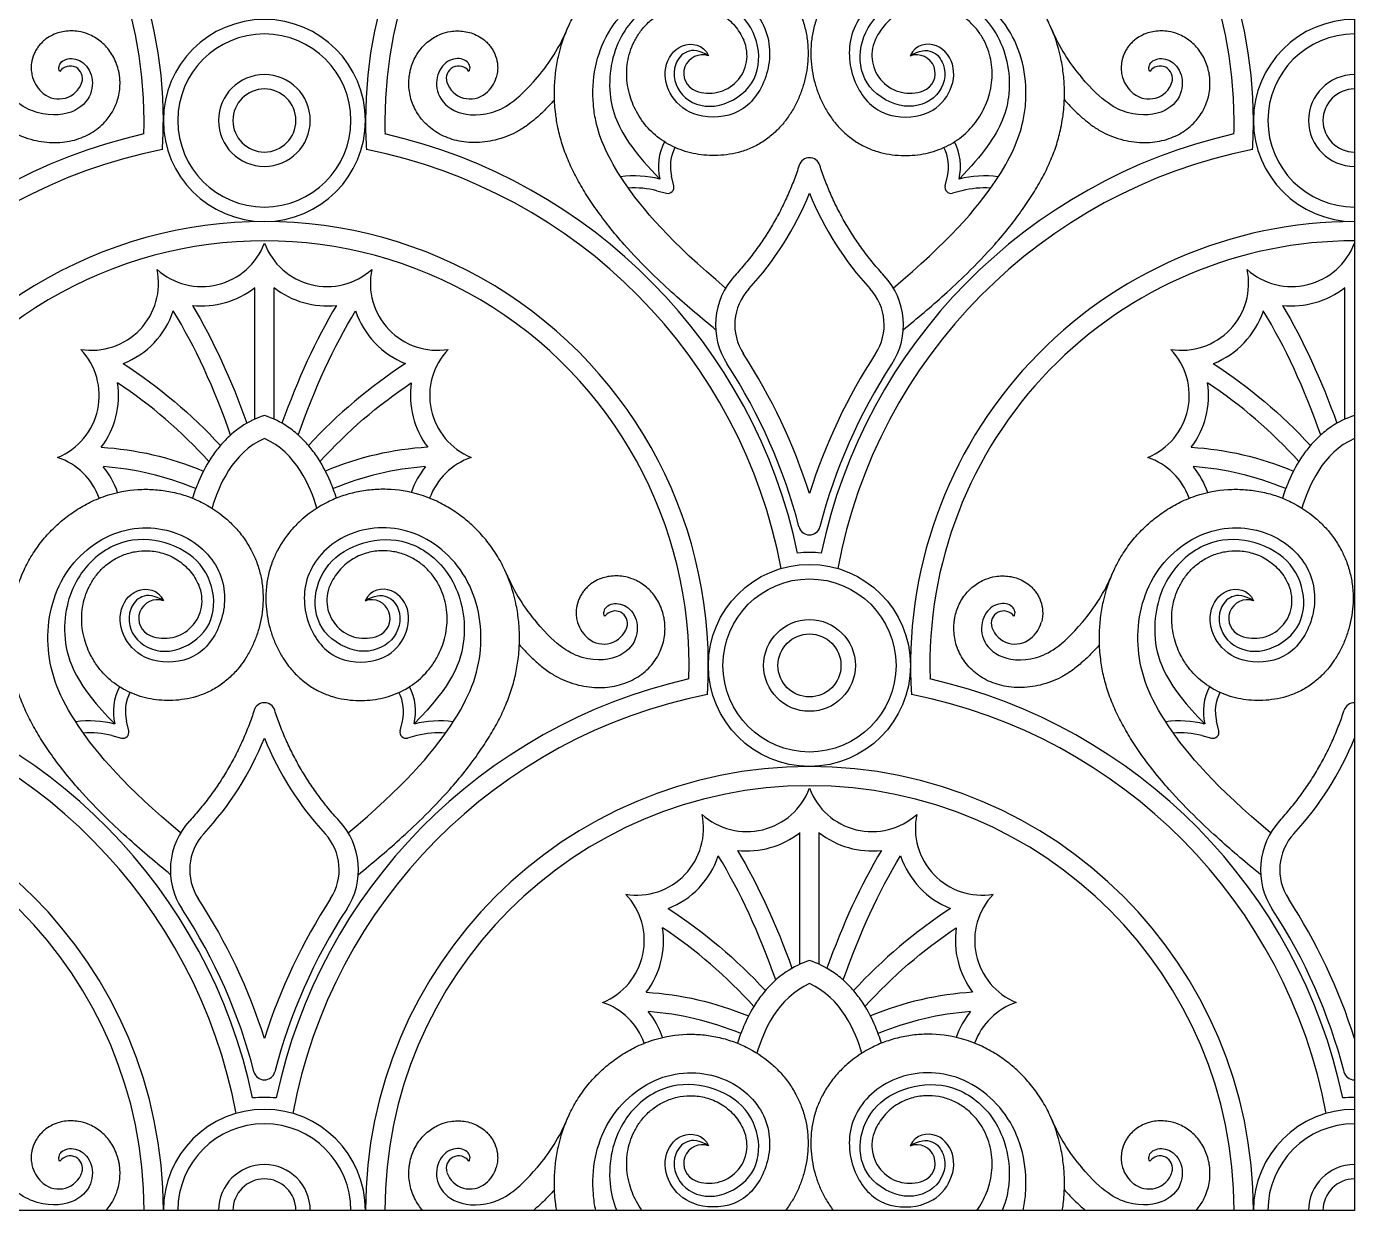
# Model space of a CAD drawing. Header units: millimetres. Extents: x -100 to 543, y -110 to 100.
# Drawn here: x 198.1 to 316.5, y -97.2 to 8.4 of the extents above; entities that cross this region are included whole.
import ezdxf

# ---------------------------------------------------------------- set-up
doc = ezdxf.new("R2010")
doc.units = ezdxf.units.MM
doc.header["$MEASUREMENT"] = 0
doc.layers.add('Layer 03', color=5, linetype='Continuous')

msp = doc.modelspace()

# ---------------------------------------------------------------- linework, layer by layer
at = {"layer": 'Layer 03'}
for p, q in [((316.48, 97.2), (316.48, 0)), ((316.48, 0), (316.48, -97.2)), ((255.78, -5.83), (255.57, -4.97)), ((279.98, -5.83), (280.18, -4.97)), ((254.27, -6.26), (255.13, -6.48)), ((281.48, -6.26), (280.63, -6.48)), ((218.42, -26.64), (218.42, -14.91)), ((220.13, -26.64), (220.13, -14.91)), ((315.62, -26.64), (315.62, -14.91)), ((207.18, -54.43), (206.97, -53.57)), ((231.37, -54.43), (231.58, -53.57)), ((304.38, -54.43), (304.17, -53.57)), ((205.67, -54.86), (206.52, -55.08)), ((232.88, -54.86), (232.03, -55.08)), ((302.87, -54.86), (303.73, -55.08)), ((267.02, -75.24), (267.02, -63.51)), ((268.73, -75.24), (268.73, -63.51)), ((316.48, -97.2), (122.07, -97.2))]:
    msp.add_line(p, q, dxfattribs=at)
for radius in [9.01, 7.72, 4.09, 2.81]:
    msp.add_circle((267.88, -48.6), radius, dxfattribs=at)
for centre, radius, start, end in [((170.67, 0), 39.59, 360, 180), ((267.88, 0), 39.59, 0, 180), ((170.67, 0), 37.87, 360, 180), ((267.88, 0), 37.87, 360, 180), ((219.27, 0), 9.01, 360, 180), ((316.48, 0), 9.01, 90, 180), ((219.27, 0), 7.72, 0, 180), ((231.21, 14.5), 16.35, 319.393, 336.9785), ((258.94, 5.8), 3.37, 249.0726, 23.7495), ((276.82, 5.8), 3.37, 156.2505, 290.9274), ((304.54, 14.5), 16.35, 203.0215, 220.607), ((316.48, 0), 7.72, 90, 180), ((201.95, 3.75), 1.11, 341.4328, 145.2913), ((236.6, 3.75), 1.11, 34.7087, 198.5672), ((258.33, 4.2), 1.66, 70.6077, 249.0726), ((277.43, 4.2), 1.66, 290.9274, 109.3923), ((299.15, 3.75), 1.11, 341.4328, 145.2913), ((201.4, 4.67), 2.92, 196.6156, 230.7591), ((219.27, 0), 4.09, 0, 180), ((237.15, 4.67), 2.92, 309.2409, 343.3844), ((298.6, 4.67), 2.92, 196.6156, 230.7591), ((316.48, 0), 4.09, 90, 180), ((200.93, 4.1), 2.18, 230.7595, 341.4328), ((219.27, 0), 2.81, 0, 180), ((237.62, 4.1), 2.18, 198.5672, 309.2405), ((298.14, 4.1), 2.18, 230.7595, 341.4328), ((316.48, 0), 2.81, 90, 180), ((170.67, 0), 37.87, 358.1801, 0), ((170.67, 0), 39.59, 356.2241, 0), ((219.27, 0), 9.01, 180, 0), ((219.27, 0), 9.01, 180, 360), ((219.27, 0), 7.72, 180, 0), ((219.27, 0), 4.09, 180, 0), ((267.88, 0), 37.87, 358.1801, 0), ((267.88, 0), 39.59, 356.2241, 0), ((316.48, 0), 9.01, 180, 270), ((316.48, 0), 7.72, 180, 270), ((316.48, 0), 4.09, 180, 270), ((219.27, 0), 2.81, 180, 0), ((267.88, 0), 39.59, 180, 183.7759), ((267.88, 0), 37.87, 180, 181.8199), ((316.48, 0), 2.81, 180, 270), ((219.27, -48.6), 48.6, 102.7735, 168.0919), ((219.27, -48.6), 48.6, 11.9081, 77.2265), ((259.19, -4.11), 4.79, 152.5085, 193.3989), ((316.48, -48.6), 48.6, 102.7735, 168.0919), ((276.56, -4.11), 4.79, 346.6011, 27.4915), ((219.27, -48.6), 46.89, 101.1868, 169.3681), ((219.27, -48.6), 46.89, 10.6319, 78.8132), ((259.19, -4.11), 3.72, 152.7523, 193.3989), ((267.88, -4.29), 0.965, 17.7903, 162.2097), ((316.48, -48.6), 46.89, 101.1868, 169.3681), ((276.56, -4.11), 3.72, 346.6011, 27.2477), ((252.23, -14.46), 9.52, 76.0109, 97.1879), ((255.26, -5.96), 0.536, 256.0109, 13.3989), ((280.5, -5.96), 0.536, 166.6011, 283.9891), ((283.52, -14.46), 9.52, 82.8121, 103.9891), ((252.23, -14.46), 8.45, 76.0109, 93.4214), ((241.77, 4.09), 28.17, 317.2915, 337.9415), ((293.99, 4.09), 28.17, 202.0585, 222.7085), ((283.52, -14.46), 8.45, 86.5786, 103.9891), ((219.27, -48.6), 39.59, 356.2241, 183.7759), ((316.48, -48.6), 39.59, 90, 183.7759), ((219.27, -48.6), 37.87, 358.1801, 181.8199), ((213.69, -8.85), 5.96, 228.0341, 339.4726), ((224.86, -8.85), 5.96, 200.5274, 311.9659), ((316.48, -48.6), 37.87, 90, 181.8199), ((310.89, -8.85), 5.96, 228.0341, 339.4726), ((203.87, -14.53), 5.96, 260.5847, 12.0232), ((234.68, -14.53), 5.96, 167.9768, 279.4153), ((265.94, -18.22), 6.44, 137.2915, 213.0705), ((269.82, -18.22), 6.44, 326.9295, 42.7085), ((301.08, -14.53), 5.96, 260.5847, 12.0232), ((213.69, -8.85), 7.68, 263.7366, 307.9808), ((224.86, -8.85), 7.68, 232.0192, 276.2634), ((265.94, -18.22), 4.72, 137.2915, 213.0705), ((269.82, -18.22), 4.72, 326.9295, 42.7085), ((310.89, -8.85), 7.68, 263.7366, 307.9808), ((203.87, -14.53), 7.68, 291.522, 341.3608), ((234.68, -14.53), 7.68, 198.6392, 248.478), ((301.08, -14.53), 7.68, 291.522, 341.3608), ((198.58, -24.53), 5.96, 292.2144, 43.653), ((239.97, -24.53), 5.96, 136.347, 247.7856), ((219.27, -48.6), 50.96, 17.5052, 33.0705), ((316.48, -48.6), 50.96, 146.9295, 162.4948), ((295.79, -24.53), 5.96, 292.2144, 43.653), ((219.27, -48.6), 49.25, 14.5446, 33.0705), ((316.48, -48.6), 49.25, 146.9295, 165.4554), ((198.58, -24.53), 7.68, 323.0619, 8.5023), ((239.97, -24.53), 7.68, 171.4977, 216.9381), ((295.79, -24.53), 7.68, 323.0619, 8.5023), ((198.93, -35.7), 5.96, 19.7211, 71.3609), ((239.62, -35.7), 5.96, 108.6391, 160.2789), ((296.14, -35.7), 5.96, 19.7211, 71.3609), ((198.93, -35.7), 7.68, 19.1819, 38.9214), ((239.62, -35.7), 7.68, 141.0786, 160.8181), ((296.14, -35.7), 7.68, 19.1819, 38.9214), ((267.88, -35.99), 0.965, 194.5446, 345.4554), ((267.88, -48.6), 10.08, 84.046, 95.954), ((255.94, -34.1), 16.35, 203.0215, 220.607), ((279.81, -34.1), 16.35, 319.393, 336.9785), ((210.34, -42.81), 3.37, 249.0726, 23.7495), ((228.21, -42.81), 3.37, 156.2505, 290.9274), ((307.54, -42.81), 3.37, 249.0726, 23.7495), ((209.73, -44.4), 1.66, 70.6077, 249.0726), ((228.82, -44.4), 1.66, 290.9274, 109.3923), ((250.55, -44.85), 1.11, 341.4328, 145.2913), ((285.2, -44.85), 1.11, 34.7087, 198.5672), ((306.93, -44.4), 1.66, 70.6077, 249.0726), ((250, -43.94), 2.92, 196.6156, 230.7591), ((285.75, -43.94), 2.92, 309.2409, 343.3844), ((249.53, -44.51), 2.18, 230.7595, 341.4328), ((286.22, -44.51), 2.18, 198.5672, 309.2405), ((170.67, -97.2), 48.6, 11.9081, 77.2265), ((210.59, -52.71), 4.79, 152.5085, 193.3989), ((267.88, -97.2), 48.6, 102.7735, 168.0919), ((227.96, -52.71), 4.79, 346.6011, 27.4915), ((267.88, -97.2), 48.6, 11.9081, 77.2265), ((307.79, -52.71), 4.79, 152.5085, 193.3989), ((170.67, -97.2), 46.89, 10.6319, 78.8132), ((210.59, -52.71), 3.72, 152.7523, 193.3989), ((219.27, -52.89), 0.965, 17.7903, 162.2097), ((267.88, -97.2), 46.89, 101.1868, 169.3681), ((227.96, -52.71), 3.72, 346.6011, 27.2477), ((267.88, -97.2), 46.89, 10.6319, 78.8132), ((307.79, -52.71), 3.72, 152.7523, 193.3989), ((316.48, -52.89), 0.965, 90, 162.2097), ((203.63, -63.06), 9.52, 76.0109, 97.1879), ((206.65, -54.56), 0.536, 256.0109, 13.3989), ((231.9, -54.56), 0.536, 166.6011, 283.9891), ((234.92, -63.06), 9.52, 82.8121, 103.9891), ((300.83, -63.06), 9.52, 76.0109, 97.1879), ((303.86, -54.56), 0.536, 256.0109, 13.3989), ((203.63, -63.06), 8.45, 76.0109, 93.4214), ((193.16, -44.51), 28.17, 317.2915, 337.9415), ((245.39, -44.51), 28.17, 202.0585, 222.7085), ((234.92, -63.06), 8.45, 86.5786, 103.9891), ((300.83, -63.06), 8.45, 76.0109, 93.4214), ((290.37, -44.51), 28.17, 317.2915, 337.9415), ((170.67, -97.2), 39.59, 360, 180), ((267.88, -97.2), 39.59, 0, 180), ((170.67, -97.2), 37.87, 360, 180), ((267.88, -97.2), 37.87, 360, 180), ((262.29, -57.46), 5.96, 228.0341, 339.4726), ((273.46, -57.46), 5.96, 200.5274, 311.9659), ((217.33, -66.82), 6.44, 137.2915, 213.0705), ((221.22, -66.82), 6.44, 326.9295, 42.7085), ((252.47, -63.13), 5.96, 260.5847, 12.0232), ((283.28, -63.13), 5.96, 167.9768, 279.4153), ((314.54, -66.82), 6.44, 137.2915, 213.0705), ((217.33, -66.82), 4.72, 137.2915, 213.0705), ((221.22, -66.82), 4.72, 326.9295, 42.7085), ((262.29, -57.46), 7.68, 263.7366, 307.9808), ((273.46, -57.46), 7.68, 232.0192, 276.2634), ((314.54, -66.82), 4.72, 137.2915, 213.0705), ((252.47, -63.13), 7.68, 291.522, 341.3608), ((283.28, -63.13), 7.68, 198.6392, 248.478), ((170.67, -97.2), 50.96, 17.5052, 33.0705), ((267.88, -97.2), 50.96, 146.9295, 162.4948), ((247.19, -73.13), 5.96, 292.2144, 43.653), ((288.57, -73.13), 5.96, 136.347, 247.7856), ((267.88, -97.2), 50.96, 17.5052, 33.0705), ((170.67, -97.2), 49.25, 14.5446, 33.0705), ((267.88, -97.2), 49.25, 146.9295, 165.4554), ((267.88, -97.2), 49.25, 14.5446, 33.0705), ((247.19, -73.13), 7.68, 323.0619, 8.5023), ((288.57, -73.13), 7.68, 171.4977, 216.9381), ((247.53, -84.3), 5.96, 19.7211, 71.3609), ((288.22, -84.3), 5.96, 108.6391, 160.2789), ((247.53, -84.3), 7.68, 19.1819, 38.9214), ((288.22, -84.3), 7.68, 141.0786, 160.8181), ((219.27, -84.59), 0.965, 194.5446, 345.4554), ((316.48, -84.59), 0.965, 194.5446, 270), ((219.27, -97.2), 10.08, 84.046, 95.954), ((316.48, -97.2), 10.08, 90, 95.954), ((219.27, -97.2), 9.01, 360, 180), ((316.48, -97.2), 9.01, 90, 180), ((219.27, -97.2), 7.72, 0, 180), ((231.21, -82.71), 16.35, 319.393, 336.9785), ((304.54, -82.71), 16.35, 203.0215, 220.607), ((316.48, -97.2), 7.72, 90, 180), ((258.94, -91.41), 3.37, 249.0726, 23.7495), ((276.82, -91.41), 3.37, 156.2505, 290.9274), ((201.95, -93.45), 1.11, 341.4328, 145.2913), ((236.6, -93.45), 1.11, 34.7087, 198.5672), ((258.33, -93), 1.66, 70.6077, 249.0726), ((277.43, -93), 1.66, 290.9274, 109.3923), ((299.15, -93.45), 1.11, 341.4328, 145.2913), ((201.4, -92.54), 2.92, 196.6156, 230.7591), ((219.27, -97.2), 4.09, 0, 180), ((237.15, -92.54), 2.92, 309.2409, 343.3844), ((298.6, -92.54), 2.92, 196.6156, 230.7591), ((316.48, -97.2), 4.09, 90, 180), ((200.93, -93.11), 2.18, 230.7595, 341.4328), ((219.27, -97.2), 2.81, 0, 180), ((237.62, -93.11), 2.18, 198.5672, 309.2405), ((298.14, -93.11), 2.18, 230.7595, 341.4328), ((316.48, -97.2), 2.81, 90, 180)]:
    msp.add_arc(centre, radius, start, end, dxfattribs=at)
for points, knots in [([(245.33, 0), (245.3, 0.19), (245.23, 0.65), (245.14, 1.59), (245.12, 2.82), (245.22, 4.27), (245.55, 6.2), (246.18, 8.09), (247.13, 9.86), (248, 11.09), (248.97, 12.17), (250.04, 13.12), (251.2, 13.95), (252.56, 14.71), (254.46, 15.43), (256.44, 15.75), (258.33, 15.69), (259.69, 15.48), (261, 15.12), (262.64, 14.43), (264.1, 13.47), (265.33, 12.28), (266.11, 11.3), (266.72, 10.29), (267.2, 9.23), (267.54, 8.14), (267.74, 6.88), (267.79, 5.29), (267.54, 3.74), (267.09, 2.37), (266.65, 1.38), (266.19, 0.6), (265.86, 0.15), (265.75, 0)], [10.352739, 10.352739, 10.352739, 10.352739, 10.616749, 11.004052, 11.671873, 12.344917, 13.024346, 14.408948, 15.117348, 15.82319, 16.521398, 17.134016, 17.824547, 18.515446, 19.307143, 20.655273, 21.306463, 21.94565, 22.576458, 23.201646, 24.415154, 25.005893, 25.590053, 26.171379, 26.64521, 27.216338, 27.76983, 28.417337, 29.44434, 29.942926, 30.441868, 30.945569, 31.212793, 31.212793, 31.212793, 31.212793]), ([(290.42, 0), (290.46, 0.19), (290.52, 0.65), (290.61, 1.59), (290.64, 2.82), (290.53, 4.27), (290.2, 6.2), (289.58, 8.09), (288.62, 9.86), (287.75, 11.09), (286.78, 12.17), (285.72, 13.12), (284.56, 13.95), (283.19, 14.71), (281.3, 15.43), (279.31, 15.75), (277.42, 15.69), (276.06, 15.48), (274.75, 15.12), (273.12, 14.43), (271.66, 13.47), (270.43, 12.28), (269.64, 11.3), (269.03, 10.29), (268.55, 9.23), (268.21, 8.14), (268.01, 6.88), (267.97, 5.29), (268.21, 3.74), (268.67, 2.37), (269.11, 1.38), (269.57, 0.6), (269.89, 0.15), (270, 0)], [10.352739, 10.352739, 10.352739, 10.352739, 10.616749, 11.004052, 11.671873, 12.344917, 13.024346, 14.408948, 15.117348, 15.82319, 16.521398, 17.134016, 17.824547, 18.515446, 19.307143, 20.655273, 21.306463, 21.94565, 22.576458, 23.201646, 24.415154, 25.005893, 25.590053, 26.171379, 26.64521, 27.216338, 27.76983, 28.417337, 29.44434, 29.942926, 30.441868, 30.945569, 31.212793, 31.212793, 31.212793, 31.212793]), ([(248.82, 0), (248.72, 0.48), (248.33, 3.12), (249.26, 8.24), (254.67, 12.7), (260.87, 12.17), (264.54, 8.32), (264.37, 3.72), (261.84, 0.26), (257.64, 0.16), (255.38, 1.98), (254.68, 4.78), (256.28, 7.13), (258.43, 6.8), (258.88, 5.77)], [4.674872, 4.674872, 4.674872, 4.674872, 5.255308, 7.882961, 10.510615, 13.138269, 15.765923, 18.393576, 21.02123, 23.648884, 26.276538, 28.904191, 31.531845, 34.159499, 34.159499, 34.159499, 34.159499]), ([(286.93, 0), (287.04, 0.48), (287.42, 3.12), (286.49, 8.24), (281.08, 12.7), (274.89, 12.17), (271.21, 8.32), (271.39, 3.72), (273.91, 0.26), (278.11, 0.16), (280.38, 1.98), (281.08, 4.78), (279.47, 7.13), (277.33, 6.8), (276.87, 5.77)], [4.674872, 4.674872, 4.674872, 4.674872, 5.255308, 7.882961, 10.510615, 13.138269, 15.765923, 18.393576, 21.02123, 23.648884, 26.276538, 28.904191, 31.531845, 34.159499, 34.159499, 34.159499, 34.159499]), ([(258.88, 5.77), (257.3, 6.8), (255.32, 5.12), (256.17, 1.97), (259.34, 0.75), (262.97, 2.77), (263.69, 6.19), (262.19, 9.6), (258.61, 11.36), (254.61, 11.26), (250.84, 8.16), (249.74, 3.68), (250.33, 0.85), (250.69, 0)], [53.395832, 53.395832, 53.395832, 53.395832, 55.73842, 58.081009, 60.423598, 62.766187, 65.108776, 67.451364, 69.793953, 72.136542, 74.479131, 76.82172, 77.698544, 77.698544, 77.698544, 77.698544]), ([(276.87, 5.77), (278.45, 6.8), (280.44, 5.12), (279.59, 1.97), (276.41, 0.75), (272.79, 2.77), (272.06, 6.19), (273.56, 9.6), (277.14, 11.36), (281.15, 11.26), (284.91, 8.16), (286.02, 3.68), (285.42, 0.85), (285.07, 0)], [53.395832, 53.395832, 53.395832, 53.395832, 55.73842, 58.081009, 60.423598, 62.766187, 65.108776, 67.451364, 69.793953, 72.136542, 74.479131, 76.82172, 77.698544, 77.698544, 77.698544, 77.698544]), ([(252.94, 0), (252.76, 0.26), (252.3, 1.01), (251.84, 2.14), (251.61, 3.33), (251.56, 4.27), (251.64, 5.2), (251.86, 6.13), (252.22, 7.03), (252.73, 7.88), (253.4, 8.67), (254.24, 9.35), (255.24, 9.87), (256.36, 10.19), (257.57, 10.27), (258.63, 10.1), (259.48, 9.78), (260.12, 9.43), (260.71, 8.99), (261.24, 8.45), (261.68, 7.83), (261.92, 7.38), (262.02, 7.15)], [38.112136, 38.112136, 38.112136, 38.112136, 38.54975, 39.345609, 39.810626, 40.231215, 40.667032, 41.112658, 41.561305, 42.020517, 42.497839, 42.998566, 43.524064, 44.062445, 44.618297, 45.21533, 45.549786, 45.883461, 46.228598, 46.58114, 46.936025, 47.288792, 47.288792, 47.288792, 47.288792]), ([(282.81, 0), (282.99, 0.26), (283.46, 1.01), (283.91, 2.14), (284.14, 3.33), (284.19, 4.27), (284.11, 5.2), (283.89, 6.13), (283.53, 7.03), (283.02, 7.88), (282.35, 8.67), (281.51, 9.35), (280.52, 9.87), (279.4, 10.19), (278.18, 10.27), (277.12, 10.1), (276.27, 9.78), (275.64, 9.43), (275.04, 8.99), (274.52, 8.45), (274.07, 7.83), (273.83, 7.38), (273.73, 7.15)], [38.112136, 38.112136, 38.112136, 38.112136, 38.54975, 39.345609, 39.810626, 40.231215, 40.667032, 41.112658, 41.561305, 42.020517, 42.497839, 42.998566, 43.524064, 44.062445, 44.618297, 45.21533, 45.549786, 45.883461, 46.228598, 46.58114, 46.936025, 47.288792, 47.288792, 47.288792, 47.288792]), ([(205.16, 0), (205.29, 0.15), (205.56, 0.5), (205.9, 1.09), (206.17, 1.75), (206.39, 2.65), (206.42, 3.44), (206.34, 4.09), (206.26, 4.51), (206.11, 5.03), (205.85, 5.62), (205.4, 6.35), (204.67, 7.12), (203.68, 7.7), (202.79, 7.94), (202.07, 8.01), (201.45, 7.96), (200.83, 7.82), (200.22, 7.56), (199.73, 7.24), (199.38, 6.91), (199.13, 6.62), (198.91, 6.3), (198.66, 5.81), (198.49, 5.22), (198.46, 4.59), (198.52, 4.16), (198.58, 3.91), (198.6, 3.83)], [6.562695, 6.562695, 6.562695, 6.562695, 6.836839, 7.179251, 7.513254, 7.838039, 8.45956, 8.61062, 8.760709, 9.059998, 9.361841, 9.664103, 10.250808, 10.82681, 11.25179, 11.54031, 11.827654, 12.120417, 12.42656, 12.754985, 12.92914, 13.106021, 13.286574, 13.473363, 13.873414, 14.129889, 14.357798, 14.478647, 14.478647, 14.478647, 14.478647]), ([(233.39, 0), (233.26, 0.15), (232.99, 0.5), (232.65, 1.09), (232.38, 1.75), (232.16, 2.65), (232.13, 3.44), (232.21, 4.09), (232.29, 4.51), (232.44, 5.03), (232.7, 5.62), (233.15, 6.35), (233.88, 7.12), (234.87, 7.7), (235.76, 7.94), (236.48, 8.01), (237.1, 7.96), (237.72, 7.82), (238.33, 7.56), (238.82, 7.24), (239.17, 6.91), (239.42, 6.62), (239.64, 6.3), (239.89, 5.81), (240.06, 5.22), (240.09, 4.59), (240.03, 4.16), (239.97, 3.91), (239.95, 3.83)], [6.562695, 6.562695, 6.562695, 6.562695, 6.836839, 7.179251, 7.513254, 7.838039, 8.45956, 8.61062, 8.760709, 9.059998, 9.361841, 9.664103, 10.250808, 10.82681, 11.25179, 11.54031, 11.827654, 12.120417, 12.42656, 12.754985, 12.92914, 13.106021, 13.286574, 13.473363, 13.873414, 14.129889, 14.357798, 14.478647, 14.478647, 14.478647, 14.478647]), ([(302.36, 0), (302.49, 0.15), (302.76, 0.5), (303.1, 1.09), (303.37, 1.75), (303.59, 2.65), (303.62, 3.44), (303.54, 4.09), (303.46, 4.51), (303.31, 5.03), (303.05, 5.62), (302.6, 6.35), (301.87, 7.12), (300.88, 7.7), (299.99, 7.94), (299.27, 8.01), (298.65, 7.96), (298.03, 7.82), (297.42, 7.56), (296.94, 7.24), (296.58, 6.91), (296.33, 6.62), (296.11, 6.3), (295.86, 5.81), (295.7, 5.22), (295.66, 4.59), (295.72, 4.16), (295.78, 3.91), (295.8, 3.83)], [6.562695, 6.562695, 6.562695, 6.562695, 6.836839, 7.179251, 7.513254, 7.838039, 8.45956, 8.61062, 8.760709, 9.059998, 9.361841, 9.664103, 10.250808, 10.82681, 11.25179, 11.54031, 11.827654, 12.120417, 12.42656, 12.754985, 12.92914, 13.106021, 13.286574, 13.473363, 13.873414, 14.129889, 14.357798, 14.478647, 14.478647, 14.478647, 14.478647]), ([(201.03, 4.39), (200.86, 4.66), (201.06, 5.4), (202.43, 5.7), (203.82, 4.67), (204.12, 2.58), (202.7, 0.66), (199.5, 0.2), (196.83, 1.64), (194.93, 3.86)], [18.739638, 18.739638, 18.739638, 18.739638, 20.005853, 21.498992, 22.99213, 24.485269, 25.978408, 27.471546, 28.603435, 28.603435, 28.603435, 28.603435]), ([(237.52, 4.39), (237.69, 4.66), (237.49, 5.4), (236.12, 5.7), (234.73, 4.67), (234.43, 2.58), (235.85, 0.66), (239.05, 0.2), (241.72, 1.64), (243.62, 3.86)], [18.739638, 18.739638, 18.739638, 18.739638, 20.005853, 21.498992, 22.99213, 24.485269, 25.978408, 27.471546, 28.603435, 28.603435, 28.603435, 28.603435]), ([(298.24, 4.39), (298.06, 4.66), (298.27, 5.4), (299.64, 5.7), (301.02, 4.67), (301.32, 2.58), (299.9, 0.66), (296.7, 0.2), (294.04, 1.64), (292.13, 3.86)], [18.739638, 18.739638, 18.739638, 18.739638, 20.005853, 21.498992, 22.99213, 24.485269, 25.978408, 27.471546, 28.603435, 28.603435, 28.603435, 28.603435]), ([(245.14, 1.85), (244.92, 1.61), (244.4, 1.04), (243.77, 0.43), (243.34, 0.07), (243.26, 0)], [0.247896, 0.247896, 0.247896, 0.247896, 0.709347, 1.321861, 1.482209, 1.482209, 1.482209, 1.482209]), ([(290.61, 1.85), (290.83, 1.61), (291.35, 1.04), (291.99, 0.43), (292.41, 0.07), (292.5, 0)], [0.247896, 0.247896, 0.247896, 0.247896, 0.709347, 1.321861, 1.482209, 1.482209, 1.482209, 1.482209]), ([(195.29, 0), (195.51, -0.17), (196, -0.55), (196.79, -1.05), (197.72, -1.47), (198.96, -1.85), (200.25, -2.01), (201.47, -1.93), (202.32, -1.76), (203.11, -1.49), (204.07, -1.01), (204.74, -0.47), (205.13, -0.04), (205.16, 0)], [1.482209, 1.482209, 1.482209, 1.482209, 1.862537, 2.350187, 2.789172, 3.276955, 4.169086, 4.587307, 4.989358, 5.377818, 5.755438, 6.485225, 6.562695, 6.562695, 6.562695, 6.562695]), ([(243.26, 0), (243.04, -0.17), (242.55, -0.55), (241.76, -1.05), (240.83, -1.47), (239.59, -1.85), (238.3, -2.01), (237.08, -1.93), (236.23, -1.76), (235.44, -1.49), (234.48, -1.01), (233.81, -0.47), (233.42, -0.04), (233.39, 0)], [1.482209, 1.482209, 1.482209, 1.482209, 1.862537, 2.350187, 2.789172, 3.276955, 4.169086, 4.587307, 4.989358, 5.377818, 5.755438, 6.485225, 6.562695, 6.562695, 6.562695, 6.562695]), ([(259.51, -18.66), (258.27, -17.64), (256.33, -16.01), (253.61, -13.47), (251.66, -11.45), (250.04, -9.52), (248.89, -7.99), (247.92, -6.54), (247.09, -5.12), (246.41, -3.71), (245.87, -2.3), (245.52, -1.06), (245.37, -0.29), (245.33, 0)], [-0.797836, -0.797836, -0.797836, -0.797836, 1.449663, 2.738683, 4.404197, 5.381246, 6.263864, 7.069173, 7.827665, 8.553643, 9.256514, 9.942884, 10.352739, 10.352739, 10.352739, 10.352739]), ([(260.4, -14.94), (255.55, -10.88), (250.93, -5.56), (249.18, -1.69), (248.82, 0)], [0, 0, 0, 0, 2.627654, 4.674872, 4.674872, 4.674872, 4.674872]), ([(265.75, 0), (265.69, -0.07), (265.41, -0.43), (264.83, -1.06), (263.93, -1.79), (262.92, -2.38), (261.84, -2.79), (260.77, -3.03), (259.73, -3.14), (258.72, -3.12), (257.74, -3), (256.8, -2.77), (255.9, -2.44), (255.07, -2), (254.06, -1.3), (253.38, -0.6), (252.98, -0.06), (252.94, 0)], [31.212793, 31.212793, 31.212793, 31.212793, 31.337897, 31.860107, 32.398615, 32.954463, 33.492486, 34.001755, 34.487785, 34.955837, 35.411413, 35.861405, 36.307073, 36.746926, 37.179257, 38.012849, 38.112136, 38.112136, 38.112136, 38.112136]), ([(270, 0), (270.06, -0.07), (270.35, -0.43), (270.92, -1.06), (271.82, -1.79), (272.84, -2.38), (273.91, -2.79), (274.98, -3.03), (276.03, -3.14), (277.04, -3.12), (278.01, -3), (278.95, -2.77), (279.85, -2.44), (280.69, -2), (281.69, -1.3), (282.37, -0.6), (282.77, -0.06), (282.81, 0)], [31.212793, 31.212793, 31.212793, 31.212793, 31.337897, 31.860107, 32.398615, 32.954463, 33.492486, 34.001755, 34.487785, 34.955837, 35.411413, 35.861405, 36.307073, 36.746926, 37.179257, 38.012849, 38.112136, 38.112136, 38.112136, 38.112136]), ([(275.35, -14.94), (280.2, -10.88), (284.83, -5.56), (286.57, -1.69), (286.93, 0)], [0, 0, 0, 0, 2.627654, 4.674872, 4.674872, 4.674872, 4.674872]), ([(276.24, -18.66), (277.49, -17.64), (279.42, -16.01), (282.14, -13.47), (284.09, -11.45), (285.72, -9.52), (286.86, -7.99), (287.83, -6.54), (288.66, -5.12), (289.34, -3.71), (289.89, -2.3), (290.23, -1.06), (290.38, -0.29), (290.42, 0)], [-0.797836, -0.797836, -0.797836, -0.797836, 1.449663, 2.738683, 4.404197, 5.381246, 6.263864, 7.069173, 7.827665, 8.553643, 9.256514, 9.942884, 10.352739, 10.352739, 10.352739, 10.352739]), ([(292.5, 0), (292.71, -0.17), (293.2, -0.55), (294, -1.05), (294.92, -1.47), (296.16, -1.85), (297.45, -2.01), (298.67, -1.93), (299.52, -1.76), (300.32, -1.49), (301.27, -1.01), (301.94, -0.47), (302.33, -0.04), (302.36, 0)], [1.482209, 1.482209, 1.482209, 1.482209, 1.862537, 2.350187, 2.789172, 3.276955, 4.169086, 4.587307, 4.989358, 5.377818, 5.755438, 6.485225, 6.562695, 6.562695, 6.562695, 6.562695]), ([(219.27, -26.31), (218.54, -26.54), (217.43, -27.09), (216.11, -28.14), (215.2, -29.12), (214.24, -30.44), (213.46, -31.97), (213.01, -33.18), (212.86, -33.68)], [0.390365, 0.390365, 0.390365, 0.390365, 1.465165, 2.115607, 2.734005, 3.322186, 4.398369, 5.13003, 5.13003, 5.13003, 5.13003]), ([(225.69, -33.68), (225.54, -33.18), (225.09, -31.97), (224.31, -30.44), (223.35, -29.12), (222.44, -28.14), (221.12, -27.09), (220.01, -26.54), (219.27, -26.31)], [-4.349299, -4.349299, -4.349299, -4.349299, -3.617638, -2.541456, -1.953275, -1.334877, -0.684434, 0.390365, 0.390365, 0.390365, 0.390365]), ([(316.48, -26.31), (315.75, -26.54), (314.63, -27.09), (313.32, -28.14), (312.41, -29.12), (311.45, -30.44), (310.66, -31.97), (310.22, -33.18), (310.06, -33.68)], [-0.390365, -0.390365, -0.390365, -0.390365, 0.684435, 1.334877, 1.953275, 2.541456, 3.617638, 4.349299, 4.349299, 4.349299, 4.349299]), ([(210.91, -67.26), (209.67, -66.25), (207.73, -64.61), (205.01, -62.07), (203.06, -60.05), (201.43, -58.12), (200.29, -56.6), (199.32, -55.14), (198.49, -53.72), (197.81, -52.32), (197.27, -50.9), (196.87, -49.48), (196.66, -48.25), (196.54, -47.01), (196.51, -45.78), (196.62, -44.33), (196.95, -42.4), (197.58, -40.51), (198.53, -38.74), (199.4, -37.51), (200.37, -36.43), (201.43, -35.48), (202.6, -34.65), (203.96, -33.9), (205.85, -33.17), (207.84, -32.85), (209.73, -32.91), (211.09, -33.12), (212.4, -33.48), (214.03, -34.17), (215.5, -35.13), (216.72, -36.32), (217.51, -37.3), (218.12, -38.31), (218.6, -39.37), (218.94, -40.46), (219.14, -41.72), (219.18, -43.31), (218.94, -44.86), (218.48, -46.24), (218.05, -47.22), (217.54, -48.08), (216.94, -48.9), (216.23, -49.66), (215.33, -50.39), (214.31, -50.98), (213.24, -51.39), (212.17, -51.63), (211.13, -51.74), (210.12, -51.72), (209.14, -51.6), (208.2, -51.38), (207.3, -51.04), (206.46, -50.6), (205.46, -49.9), (204.56, -48.97), (203.72, -47.66), (203.24, -46.46), (203.01, -45.28), (202.96, -44.33), (203.04, -43.4), (203.26, -42.47), (203.62, -41.57), (204.13, -40.72), (204.8, -39.93), (205.64, -39.25), (206.64, -38.73), (207.76, -38.41), (208.97, -38.33), (210.03, -38.51), (210.88, -38.82), (211.52, -39.17), (212.11, -39.62), (212.64, -40.15), (213.08, -40.77), (213.32, -41.22), (213.42, -41.45)], [-0.797836, -0.797836, -0.797836, -0.797836, 1.449663, 2.738683, 4.404197, 5.381246, 6.263864, 7.069173, 7.827665, 8.553643, 9.256514, 9.942885, 10.616749, 11.004052, 11.671873, 12.344917, 13.024346, 14.408948, 15.117348, 15.82319, 16.521398, 17.134016, 17.824547, 18.515446, 19.307144, 20.655273, 21.306463, 21.945651, 22.576458, 23.201646, 24.415154, 25.005893, 25.590053, 26.171379, 26.64521, 27.216338, 27.76983, 28.417337, 29.44434, 29.942926, 30.441868, 30.945569, 31.337897, 31.860108, 32.398616, 32.954463, 33.492486, 34.001756, 34.487785, 34.955837, 35.411413, 35.861405, 36.307073, 36.746926, 37.179257, 38.012849, 38.54975, 39.345609, 39.810626, 40.231215, 40.667032, 41.112658, 41.561305, 42.020517, 42.497839, 42.998566, 43.524064, 44.062445, 44.618297, 45.21533, 45.549786, 45.883461, 46.228598, 46.58114, 46.936025, 47.288792, 47.288792, 47.288792, 47.288792]), ([(227.64, -67.26), (228.88, -66.25), (230.82, -64.61), (233.54, -62.07), (235.49, -60.05), (237.12, -58.12), (238.26, -56.6), (239.23, -55.14), (240.06, -53.72), (240.74, -52.32), (241.28, -50.9), (241.68, -49.48), (241.89, -48.25), (242.01, -47.01), (242.04, -45.78), (241.93, -44.33), (241.6, -42.4), (240.97, -40.51), (240.02, -38.74), (239.15, -37.51), (238.18, -36.43), (237.12, -35.48), (235.95, -34.65), (234.59, -33.9), (232.7, -33.17), (230.71, -32.85), (228.82, -32.91), (227.46, -33.12), (226.15, -33.48), (224.52, -34.17), (223.05, -35.13), (221.83, -36.32), (221.04, -37.3), (220.43, -38.31), (219.95, -39.37), (219.61, -40.46), (219.41, -41.72), (219.37, -43.31), (219.61, -44.86), (220.07, -46.24), (220.5, -47.22), (221.01, -48.08), (221.61, -48.9), (222.32, -49.66), (223.22, -50.39), (224.24, -50.98), (225.31, -51.39), (226.38, -51.63), (227.42, -51.74), (228.43, -51.72), (229.41, -51.6), (230.35, -51.38), (231.25, -51.04), (232.09, -50.6), (233.09, -49.9), (233.99, -48.97), (234.83, -47.66), (235.31, -46.46), (235.54, -45.28), (235.59, -44.33), (235.51, -43.4), (235.29, -42.47), (234.93, -41.57), (234.42, -40.72), (233.75, -39.93), (232.91, -39.25), (231.91, -38.73), (230.79, -38.41), (229.58, -38.33), (228.52, -38.51), (227.67, -38.82), (227.03, -39.17), (226.44, -39.62), (225.91, -40.15), (225.47, -40.77), (225.23, -41.22), (225.13, -41.45)], [-0.797836, -0.797836, -0.797836, -0.797836, 1.449663, 2.738683, 4.404197, 5.381246, 6.263864, 7.069173, 7.827665, 8.553643, 9.256514, 9.942885, 10.616749, 11.004052, 11.671873, 12.344917, 13.024346, 14.408948, 15.117348, 15.82319, 16.521398, 17.134016, 17.824547, 18.515446, 19.307144, 20.655273, 21.306463, 21.945651, 22.576458, 23.201646, 24.415154, 25.005893, 25.590053, 26.171379, 26.64521, 27.216338, 27.76983, 28.417337, 29.44434, 29.942926, 30.441868, 30.945569, 31.337897, 31.860108, 32.398616, 32.954463, 33.492486, 34.001756, 34.487785, 34.955837, 35.411413, 35.861405, 36.307073, 36.746926, 37.179257, 38.012849, 38.54975, 39.345609, 39.810626, 40.231215, 40.667032, 41.112658, 41.561305, 42.020517, 42.497839, 42.998566, 43.524064, 44.062445, 44.618297, 45.21533, 45.549786, 45.883461, 46.228598, 46.58114, 46.936025, 47.288792, 47.288792, 47.288792, 47.288792]), ([(308.12, -67.26), (306.87, -66.25), (304.94, -64.61), (302.22, -62.07), (300.26, -60.05), (298.64, -58.12), (297.49, -56.6), (296.52, -55.14), (295.7, -53.72), (295.01, -52.32), (294.47, -50.9), (294.07, -49.48), (293.86, -48.25), (293.74, -47.01), (293.72, -45.78), (293.82, -44.33), (294.15, -42.4), (294.78, -40.51), (295.73, -38.74), (296.6, -37.51), (297.57, -36.43), (298.64, -35.48), (299.8, -34.65), (301.16, -33.9), (303.06, -33.17), (305.05, -32.85), (306.94, -32.91), (308.3, -33.12), (309.6, -33.48), (311.24, -34.17), (312.7, -35.13), (313.93, -36.32), (314.72, -37.3), (315.33, -38.31), (315.8, -39.37), (316.14, -40.46), (316.35, -41.72), (316.39, -43.31), (316.14, -44.86), (315.69, -46.24), (315.25, -47.22), (314.74, -48.08), (314.14, -48.9), (313.43, -49.66), (312.53, -50.39), (311.52, -50.98), (310.44, -51.39), (309.37, -51.63), (308.33, -51.74), (307.32, -51.72), (306.34, -51.6), (305.4, -51.38), (304.5, -51.04), (303.67, -50.6), (302.67, -49.9), (301.76, -48.97), (300.92, -47.66), (300.45, -46.46), (300.22, -45.28), (300.16, -44.33), (300.24, -43.4), (300.46, -42.47), (300.82, -41.57), (301.33, -40.72), (302, -39.93), (302.84, -39.25), (303.84, -38.73), (304.96, -38.41), (306.17, -38.33), (307.23, -38.51), (308.08, -38.82), (308.72, -39.17), (309.31, -39.62), (309.84, -40.15), (310.29, -40.77), (310.52, -41.22), (310.62, -41.45)], [-0.797836, -0.797836, -0.797836, -0.797836, 1.449663, 2.738683, 4.404197, 5.381246, 6.263864, 7.069173, 7.827665, 8.553643, 9.256514, 9.942885, 10.616749, 11.004052, 11.671873, 12.344917, 13.024346, 14.408948, 15.117348, 15.82319, 16.521398, 17.134016, 17.824547, 18.515446, 19.307144, 20.655273, 21.306463, 21.945651, 22.576458, 23.201646, 24.415154, 25.005893, 25.590053, 26.171379, 26.64521, 27.216338, 27.76983, 28.417337, 29.44434, 29.942926, 30.441868, 30.945569, 31.337897, 31.860108, 32.398616, 32.954463, 33.492486, 34.001756, 34.487785, 34.955837, 35.411413, 35.861405, 36.307073, 36.746926, 37.179257, 38.012849, 38.54975, 39.345609, 39.810626, 40.231215, 40.667032, 41.112658, 41.561305, 42.020517, 42.497839, 42.998566, 43.524064, 44.062445, 44.618297, 45.21533, 45.549786, 45.883461, 46.228598, 46.58114, 46.936025, 47.288792, 47.288792, 47.288792, 47.288792]), ([(242.01, -46.75), (242.23, -47), (242.75, -47.56), (243.58, -48.36), (244.5, -49.09), (245.39, -49.65), (246.32, -50.07), (247.56, -50.45), (248.85, -50.61), (250.07, -50.53), (250.92, -50.36), (251.71, -50.09), (252.67, -49.61), (253.5, -48.95), (254.13, -48.15), (254.5, -47.51), (254.77, -46.85), (254.99, -45.96), (255.02, -45.16), (254.94, -44.51), (254.86, -44.09), (254.71, -43.57), (254.45, -42.98), (254, -42.25), (253.27, -41.49), (252.28, -40.91), (251.39, -40.66), (250.67, -40.6), (250.05, -40.64), (249.43, -40.78), (248.82, -41.04), (248.33, -41.36), (247.98, -41.69), (247.73, -41.98), (247.51, -42.31), (247.26, -42.8), (247.09, -43.38), (247.06, -44.02), (247.12, -44.45), (247.18, -44.69), (247.2, -44.77)], [0.247896, 0.247896, 0.247896, 0.247896, 0.709347, 1.321861, 1.862537, 2.350187, 2.789172, 3.276955, 4.169086, 4.587307, 4.989358, 5.377818, 5.755438, 6.485225, 6.836839, 7.179251, 7.513254, 7.838039, 8.45956, 8.61062, 8.760709, 9.059998, 9.361841, 9.664103, 10.250808, 10.82681, 11.25179, 11.54031, 11.827654, 12.120417, 12.42656, 12.754985, 12.92914, 13.106021, 13.286574, 13.473363, 13.873414, 14.129889, 14.357798, 14.478647, 14.478647, 14.478647, 14.478647]), ([(293.75, -46.75), (293.53, -47), (293, -47.56), (292.17, -48.36), (291.25, -49.09), (290.36, -49.65), (289.44, -50.07), (288.19, -50.45), (286.91, -50.61), (285.68, -50.53), (284.83, -50.36), (284.04, -50.09), (283.08, -49.61), (282.26, -48.95), (281.62, -48.15), (281.25, -47.51), (280.98, -46.85), (280.77, -45.96), (280.73, -45.16), (280.81, -44.51), (280.89, -44.09), (281.04, -43.57), (281.3, -42.98), (281.75, -42.25), (282.48, -41.49), (283.47, -40.91), (284.37, -40.66), (285.08, -40.6), (285.7, -40.64), (286.32, -40.78), (286.94, -41.04), (287.42, -41.36), (287.78, -41.69), (288.02, -41.98), (288.24, -42.31), (288.49, -42.8), (288.66, -43.38), (288.69, -44.02), (288.64, -44.45), (288.58, -44.69), (288.55, -44.77)], [0.247896, 0.247896, 0.247896, 0.247896, 0.709347, 1.321861, 1.862537, 2.350187, 2.789172, 3.276955, 4.169086, 4.587307, 4.989358, 5.377818, 5.755438, 6.485225, 6.836839, 7.179251, 7.513254, 7.838039, 8.45956, 8.61062, 8.760709, 9.059998, 9.361841, 9.664103, 10.250808, 10.82681, 11.25179, 11.54031, 11.827654, 12.120417, 12.42656, 12.754985, 12.92914, 13.106021, 13.286574, 13.473363, 13.873414, 14.129889, 14.357798, 14.478647, 14.478647, 14.478647, 14.478647]), ([(249.64, -44.21), (249.46, -43.94), (249.67, -43.2), (251.04, -42.9), (252.42, -43.93), (252.72, -46.02), (251.3, -47.94), (248.1, -48.4), (245.43, -46.96), (243.53, -44.74)], [18.739638, 18.739638, 18.739638, 18.739638, 20.005853, 21.498992, 22.99213, 24.485269, 25.978408, 27.471546, 28.603435, 28.603435, 28.603435, 28.603435]), ([(286.12, -44.21), (286.3, -43.94), (286.09, -43.2), (284.72, -42.9), (283.33, -43.93), (283.03, -46.02), (284.45, -47.94), (287.65, -48.4), (290.32, -46.96), (292.22, -44.74)], [18.739638, 18.739638, 18.739638, 18.739638, 20.005853, 21.498992, 22.99213, 24.485269, 25.978408, 27.471546, 28.603435, 28.603435, 28.603435, 28.603435]), ([(267.88, -74.91), (267.15, -75.15), (266.03, -75.7), (264.71, -76.74), (263.81, -77.72), (262.85, -79.04), (262.06, -80.57), (261.61, -81.79), (261.46, -82.29)], [0.390365, 0.390365, 0.390365, 0.390365, 1.465165, 2.115607, 2.734005, 3.322186, 4.398369, 5.13003, 5.13003, 5.13003, 5.13003]), ([(274.29, -82.29), (274.14, -81.79), (273.7, -80.57), (272.91, -79.04), (271.95, -77.72), (271.04, -76.74), (269.72, -75.7), (268.61, -75.15), (267.88, -74.91)], [-4.349299, -4.349299, -4.349299, -4.349299, -3.617638, -2.541456, -1.953275, -1.334877, -0.684434, 0.390365, 0.390365, 0.390365, 0.390365]), ([(245.33, -97.2), (245.3, -97.02), (245.23, -96.56), (245.14, -95.62), (245.12, -94.38), (245.22, -92.94), (245.55, -91), (246.18, -89.11), (247.13, -87.35), (248, -86.11), (248.97, -85.04), (250.04, -84.08), (251.2, -83.25), (252.56, -82.5), (254.46, -81.77), (256.44, -81.45), (258.33, -81.51), (259.69, -81.72), (261, -82.09), (262.64, -82.77), (264.1, -83.73), (265.33, -84.92), (266.11, -85.9), (266.72, -86.91), (267.2, -87.97), (267.54, -89.07), (267.74, -90.32), (267.79, -91.92), (267.54, -93.46), (267.09, -94.84), (266.65, -95.82), (266.19, -96.6), (265.86, -97.05), (265.75, -97.2)], [10.352739, 10.352739, 10.352739, 10.352739, 10.616749, 11.004052, 11.671873, 12.344917, 13.024346, 14.408948, 15.117348, 15.82319, 16.521398, 17.134016, 17.824547, 18.515446, 19.307143, 20.655273, 21.306463, 21.94565, 22.576458, 23.201646, 24.415154, 25.005893, 25.590053, 26.171379, 26.64521, 27.216338, 27.76983, 28.417337, 29.44434, 29.942926, 30.441868, 30.945569, 31.212793, 31.212793, 31.212793, 31.212793]), ([(290.42, -97.2), (290.46, -97.02), (290.52, -96.56), (290.61, -95.62), (290.64, -94.38), (290.53, -92.94), (290.2, -91), (289.58, -89.11), (288.62, -87.35), (287.75, -86.11), (286.78, -85.04), (285.72, -84.08), (284.56, -83.25), (283.19, -82.5), (281.3, -81.77), (279.31, -81.45), (277.42, -81.51), (276.06, -81.72), (274.75, -82.09), (273.12, -82.77), (271.66, -83.73), (270.43, -84.92), (269.64, -85.9), (269.03, -86.91), (268.55, -87.97), (268.21, -89.07), (268.01, -90.32), (267.97, -91.92), (268.21, -93.46), (268.67, -94.84), (269.11, -95.82), (269.57, -96.6), (269.89, -97.05), (270, -97.2)], [10.352739, 10.352739, 10.352739, 10.352739, 10.616749, 11.004052, 11.671873, 12.344917, 13.024346, 14.408948, 15.117348, 15.82319, 16.521398, 17.134016, 17.824547, 18.515446, 19.307143, 20.655273, 21.306463, 21.94565, 22.576458, 23.201646, 24.415154, 25.005893, 25.590053, 26.171379, 26.64521, 27.216338, 27.76983, 28.417337, 29.44434, 29.942926, 30.441868, 30.945569, 31.212793, 31.212793, 31.212793, 31.212793]), ([(248.82, -97.2), (248.72, -96.72), (248.33, -94.08), (249.26, -88.96), (254.67, -84.5), (260.87, -85.03), (264.54, -88.89), (264.37, -93.49), (261.84, -96.94), (257.64, -97.04), (255.38, -95.22), (254.68, -92.42), (256.28, -90.07), (258.43, -90.4), (258.88, -91.43)], [4.674872, 4.674872, 4.674872, 4.674872, 5.255308, 7.882961, 10.510615, 13.138269, 15.765923, 18.393576, 21.02123, 23.648884, 26.276538, 28.904191, 31.531845, 34.159499, 34.159499, 34.159499, 34.159499]), ([(286.93, -97.2), (287.04, -96.72), (287.42, -94.08), (286.49, -88.96), (281.08, -84.5), (274.89, -85.03), (271.21, -88.89), (271.39, -93.49), (273.91, -96.94), (278.11, -97.04), (280.38, -95.22), (281.08, -92.42), (279.47, -90.07), (277.33, -90.4), (276.87, -91.43)], [4.674872, 4.674872, 4.674872, 4.674872, 5.255308, 7.882961, 10.510615, 13.138269, 15.765923, 18.393576, 21.02123, 23.648884, 26.276538, 28.904191, 31.531845, 34.159499, 34.159499, 34.159499, 34.159499]), ([(258.88, -91.43), (257.3, -90.41), (255.32, -92.08), (256.17, -95.23), (259.34, -96.46), (262.97, -94.44), (263.69, -91.01), (262.19, -87.6), (258.61, -85.84), (254.61, -85.94), (250.84, -89.04), (249.74, -93.52), (250.33, -96.35), (250.69, -97.2)], [53.395832, 53.395832, 53.395832, 53.395832, 55.73842, 58.081009, 60.423598, 62.766187, 65.108776, 67.451364, 69.793953, 72.136542, 74.479131, 76.82172, 77.698544, 77.698544, 77.698544, 77.698544]), ([(276.87, -91.43), (278.45, -90.41), (280.44, -92.08), (279.59, -95.23), (276.41, -96.46), (272.79, -94.44), (272.06, -91.01), (273.56, -87.6), (277.14, -85.84), (281.15, -85.94), (284.91, -89.04), (286.02, -93.52), (285.42, -96.35), (285.07, -97.2)], [53.395832, 53.395832, 53.395832, 53.395832, 55.73842, 58.081009, 60.423598, 62.766187, 65.108776, 67.451364, 69.793953, 72.136542, 74.479131, 76.82172, 77.698544, 77.698544, 77.698544, 77.698544]), ([(252.94, -97.2), (252.76, -96.95), (252.3, -96.2), (251.84, -95.06), (251.61, -93.88), (251.56, -92.93), (251.64, -92), (251.86, -91.07), (252.22, -90.17), (252.73, -89.32), (253.4, -88.54), (254.24, -87.86), (255.24, -87.33), (256.36, -87.01), (257.57, -86.93), (258.63, -87.11), (259.48, -87.43), (260.12, -87.77), (260.71, -88.22), (261.24, -88.75), (261.68, -89.37), (261.92, -89.82), (262.02, -90.05)], [38.112136, 38.112136, 38.112136, 38.112136, 38.54975, 39.345609, 39.810626, 40.231215, 40.667032, 41.112658, 41.561305, 42.020517, 42.497839, 42.998566, 43.524064, 44.062445, 44.618297, 45.21533, 45.549786, 45.883461, 46.228598, 46.58114, 46.936025, 47.288792, 47.288792, 47.288792, 47.288792]), ([(282.81, -97.2), (282.99, -96.95), (283.46, -96.2), (283.91, -95.06), (284.14, -93.88), (284.19, -92.93), (284.11, -92), (283.89, -91.07), (283.53, -90.17), (283.02, -89.32), (282.35, -88.54), (281.51, -87.86), (280.52, -87.33), (279.4, -87.01), (278.18, -86.93), (277.12, -87.11), (276.27, -87.43), (275.64, -87.77), (275.04, -88.22), (274.52, -88.75), (274.07, -89.37), (273.83, -89.82), (273.73, -90.05)], [38.112136, 38.112136, 38.112136, 38.112136, 38.54975, 39.345609, 39.810626, 40.231215, 40.667032, 41.112658, 41.561305, 42.020517, 42.497839, 42.998566, 43.524064, 44.062445, 44.618297, 45.21533, 45.549786, 45.883461, 46.228598, 46.58114, 46.936025, 47.288792, 47.288792, 47.288792, 47.288792]), ([(205.16, -97.2), (205.29, -97.05), (205.56, -96.7), (205.9, -96.11), (206.17, -95.45), (206.39, -94.56), (206.42, -93.77), (206.34, -93.11), (206.26, -92.69), (206.11, -92.17), (205.85, -91.58), (205.4, -90.85), (204.67, -90.09), (203.68, -89.51), (202.79, -89.26), (202.07, -89.2), (201.45, -89.24), (200.83, -89.38), (200.22, -89.64), (199.73, -89.96), (199.38, -90.3), (199.13, -90.58), (198.91, -90.91), (198.66, -91.4), (198.49, -91.98), (198.46, -92.62), (198.52, -93.05), (198.58, -93.29), (198.6, -93.37)], [6.562695, 6.562695, 6.562695, 6.562695, 6.836839, 7.179251, 7.513254, 7.838039, 8.45956, 8.61062, 8.760709, 9.059998, 9.361841, 9.664103, 10.250808, 10.82681, 11.25179, 11.54031, 11.827654, 12.120417, 12.42656, 12.754985, 12.92914, 13.106021, 13.286574, 13.473363, 13.873414, 14.129889, 14.357798, 14.478647, 14.478647, 14.478647, 14.478647]), ([(233.39, -97.2), (233.26, -97.05), (232.99, -96.7), (232.65, -96.11), (232.38, -95.45), (232.16, -94.56), (232.13, -93.77), (232.21, -93.11), (232.29, -92.69), (232.44, -92.17), (232.7, -91.58), (233.15, -90.85), (233.88, -90.09), (234.87, -89.51), (235.76, -89.26), (236.48, -89.2), (237.1, -89.24), (237.72, -89.38), (238.33, -89.64), (238.82, -89.96), (239.17, -90.3), (239.42, -90.58), (239.64, -90.91), (239.89, -91.4), (240.06, -91.98), (240.09, -92.62), (240.03, -93.05), (239.97, -93.29), (239.95, -93.37)], [6.562695, 6.562695, 6.562695, 6.562695, 6.836839, 7.179251, 7.513254, 7.838039, 8.45956, 8.61062, 8.760709, 9.059998, 9.361841, 9.664103, 10.250808, 10.82681, 11.25179, 11.54031, 11.827654, 12.120417, 12.42656, 12.754985, 12.92914, 13.106021, 13.286574, 13.473363, 13.873414, 14.129889, 14.357798, 14.478647, 14.478647, 14.478647, 14.478647]), ([(302.36, -97.2), (302.49, -97.05), (302.76, -96.7), (303.1, -96.11), (303.37, -95.45), (303.59, -94.56), (303.62, -93.77), (303.54, -93.11), (303.46, -92.69), (303.31, -92.17), (303.05, -91.58), (302.6, -90.85), (301.87, -90.09), (300.88, -89.51), (299.99, -89.26), (299.27, -89.2), (298.65, -89.24), (298.03, -89.38), (297.42, -89.64), (296.94, -89.96), (296.58, -90.3), (296.33, -90.58), (296.11, -90.91), (295.86, -91.4), (295.7, -91.98), (295.66, -92.62), (295.72, -93.05), (295.78, -93.29), (295.8, -93.37)], [6.562695, 6.562695, 6.562695, 6.562695, 6.836839, 7.179251, 7.513254, 7.838039, 8.45956, 8.61062, 8.760709, 9.059998, 9.361841, 9.664103, 10.250808, 10.82681, 11.25179, 11.54031, 11.827654, 12.120417, 12.42656, 12.754985, 12.92914, 13.106021, 13.286574, 13.473363, 13.873414, 14.129889, 14.357798, 14.478647, 14.478647, 14.478647, 14.478647]), ([(201.03, -92.81), (200.86, -92.54), (201.06, -91.81), (202.43, -91.51), (203.82, -92.53), (204.12, -94.62), (202.7, -96.54), (199.5, -97), (196.83, -95.57), (194.93, -93.34)], [18.739638, 18.739638, 18.739638, 18.739638, 20.005853, 21.498992, 22.99213, 24.485269, 25.978408, 27.471546, 28.603435, 28.603435, 28.603435, 28.603435]), ([(237.52, -92.81), (237.69, -92.54), (237.49, -91.81), (236.12, -91.51), (234.73, -92.53), (234.43, -94.62), (235.85, -96.54), (239.05, -97), (241.72, -95.57), (243.62, -93.34)], [18.739638, 18.739638, 18.739638, 18.739638, 20.005853, 21.498992, 22.99213, 24.485269, 25.978408, 27.471546, 28.603435, 28.603435, 28.603435, 28.603435]), ([(298.24, -92.81), (298.06, -92.54), (298.27, -91.81), (299.64, -91.51), (301.02, -92.53), (301.32, -94.62), (299.9, -96.54), (296.7, -97), (294.04, -95.57), (292.13, -93.34)], [18.739638, 18.739638, 18.739638, 18.739638, 20.005853, 21.498992, 22.99213, 24.485269, 25.978408, 27.471546, 28.603435, 28.603435, 28.603435, 28.603435]), ([(245.14, -95.35), (244.92, -95.6), (244.4, -96.16), (243.77, -96.77), (243.34, -97.13), (243.26, -97.2)], [0.247896, 0.247896, 0.247896, 0.247896, 0.709347, 1.321861, 1.482209, 1.482209, 1.482209, 1.482209]), ([(290.61, -95.35), (290.83, -95.6), (291.35, -96.16), (291.99, -96.77), (292.41, -97.13), (292.5, -97.2)], [0.247896, 0.247896, 0.247896, 0.247896, 0.709347, 1.321861, 1.482209, 1.482209, 1.482209, 1.482209])]:
    msp.add_open_spline(points, degree=3, knots=knots, dxfattribs=at)
for points in [[(250.69, 0), (251.28, -1.42), (252.4, -3.06), (254.53, -5.22)], [(285.07, 0), (284.48, -1.42), (283.35, -3.06), (281.22, -5.22)], [(212.85, -16.49), (214.7, -19.59), (216.32, -23.09), (217.71, -27)], [(225.7, -16.49), (223.85, -19.59), (222.23, -23.09), (220.84, -27)], [(310.06, -16.49), (311.9, -19.59), (313.52, -23.09), (314.92, -27)], [(216.26, -28.05), (214.8, -23.87), (213.1, -20.19), (211.15, -16.98)], [(222.29, -28.05), (223.75, -23.87), (225.45, -20.19), (227.4, -16.98)], [(313.47, -28.05), (312.01, -23.87), (310.3, -20.19), (308.35, -16.98)], [(206.69, -21.67), (209.88, -23.75), (212.76, -26.19), (215.35, -28.99)], [(231.86, -21.67), (228.67, -23.75), (225.79, -26.19), (223.2, -28.99)], [(303.89, -21.67), (307.08, -23.75), (309.97, -26.19), (312.55, -28.99)], [(214.32, -30.41), (211.89, -27.73), (209.17, -25.4), (206.18, -23.39)], [(224.23, -30.41), (226.66, -27.73), (229.38, -25.4), (232.37, -23.39)], [(311.52, -30.41), (309.09, -27.73), (306.38, -25.4), (303.38, -23.39)], [(219.27, -28.36), (216.44, -29.62), (215.16, -32.63), (214.6, -34.57)], [(223.95, -34.57), (223.39, -32.63), (222.11, -29.62), (219.27, -28.36)], [(316.48, -28.36), (313.64, -29.62), (312.37, -32.63), (311.8, -34.57)], [(204.72, -29.14), (207.81, -29.32), (210.86, -30.03), (213.84, -31.26)], [(233.83, -29.14), (230.74, -29.32), (227.69, -30.03), (224.71, -31.26)], [(301.92, -29.14), (305.02, -29.32), (308.06, -30.03), (311.04, -31.26)], [(213.15, -32.83), (210.44, -31.72), (207.69, -31.07), (204.91, -30.87)], [(233.64, -30.87), (230.86, -31.07), (228.11, -31.72), (225.4, -32.83)], [(310.35, -32.83), (307.64, -31.72), (304.9, -31.07), (302.11, -30.87)], [(211.8, -63.54), (206.95, -59.48), (201.75, -53.5), (199.41, -47.28), (200.66, -40.36), (206.07, -35.9), (212.27, -36.43), (215.94, -40.29), (215.76, -44.89), (213.24, -48.34), (209.04, -48.44), (206.78, -46.62), (206.07, -43.82), (207.68, -41.47), (209.82, -41.8), (210.28, -42.83)], [(226.75, -63.54), (231.6, -59.48), (236.8, -53.5), (239.14, -47.28), (237.89, -40.36), (232.48, -35.9), (226.28, -36.43), (222.61, -40.29), (222.79, -44.89), (225.31, -48.34), (229.51, -48.44), (231.77, -46.62), (232.48, -43.82), (230.87, -41.47), (228.73, -41.8), (228.27, -42.83)], [(309, -63.54), (304.16, -59.48), (298.95, -53.5), (296.61, -47.28), (297.86, -40.36), (303.27, -35.9), (309.47, -36.43), (313.14, -40.29), (312.97, -44.89), (310.44, -48.34), (306.24, -48.44), (303.98, -46.62), (303.28, -43.82), (304.88, -41.47), (307.03, -41.8), (307.48, -42.83)], [(210.28, -42.83), (208.7, -41.81), (206.71, -43.48), (207.56, -46.63), (210.74, -47.85), (214.36, -45.84), (215.09, -42.41), (213.59, -39), (210.01, -37.24), (206.01, -37.34), (202.24, -40.44), (200.84, -46.1), (202.53, -50.38), (205.93, -53.82)], [(228.27, -42.83), (229.85, -41.81), (231.84, -43.48), (230.99, -46.63), (227.81, -47.85), (224.19, -45.84), (223.46, -42.41), (224.96, -39), (228.54, -37.24), (232.54, -37.34), (236.31, -40.44), (237.71, -46.1), (236.02, -50.38), (232.62, -53.82)], [(307.48, -42.83), (305.9, -41.81), (303.92, -43.48), (304.77, -46.63), (307.94, -47.85), (311.57, -45.84), (312.3, -42.41), (310.79, -39), (307.21, -37.24), (303.21, -37.34), (299.45, -40.44), (298.05, -46.1), (299.73, -50.38), (303.13, -53.82)], [(261.46, -65.09), (263.3, -68.19), (264.92, -71.69), (266.32, -75.6)], [(274.3, -65.09), (272.45, -68.19), (270.83, -71.69), (269.44, -75.6)], [(264.87, -76.65), (263.41, -72.48), (261.7, -68.79), (259.75, -65.58)], [(270.89, -76.65), (272.35, -72.48), (274.05, -68.79), (276, -65.58)], [(255.29, -70.27), (258.48, -72.36), (261.36, -74.8), (263.95, -77.59)], [(280.46, -70.27), (277.28, -72.36), (274.39, -74.8), (271.81, -77.59)], [(262.92, -79.01), (260.49, -76.34), (257.78, -74), (254.78, -71.99)], [(272.83, -79.01), (275.27, -76.34), (277.98, -74), (280.97, -71.99)], [(267.88, -76.97), (265.04, -78.23), (263.76, -81.23), (263.2, -83.17)], [(272.55, -83.17), (271.99, -81.23), (270.71, -78.23), (267.88, -76.97)], [(253.32, -77.74), (256.42, -77.93), (259.46, -78.63), (262.44, -79.86)], [(282.43, -77.74), (279.34, -77.93), (276.29, -78.63), (273.31, -79.86)], [(261.75, -81.43), (259.04, -80.32), (256.3, -79.67), (253.51, -79.47)], [(282.24, -79.47), (279.46, -79.67), (276.71, -80.32), (274, -81.43)]]:
    msp.add_open_spline(points, degree=3, dxfattribs=at)
for points, weights in [([(266.96, -3.99), (265.17, -9.56), (261.21, -13.85)], [0.949496634025, 0.889126847422, 0.873240141568]), ([(274.55, -13.85), (270.58, -9.56), (268.8, -3.99)], [0.873240132904, 0.889126819285, 0.949496545288]), ([(218.36, -52.59), (216.57, -58.16), (212.61, -62.45)], [0.949496634025, 0.889126847422, 0.873240141568]), ([(225.94, -62.45), (221.98, -58.16), (220.19, -52.59)], [0.873240132904, 0.889126819285, 0.949496545288]), ([(309.81, -62.45), (313.77, -58.16), (315.56, -52.59)], [0.873240132904, 0.889126819285, 0.949496545288])]:
    msp.add_rational_spline(points, weights, degree=2, dxfattribs=at)

doc.saveas('drawing.dxf')
